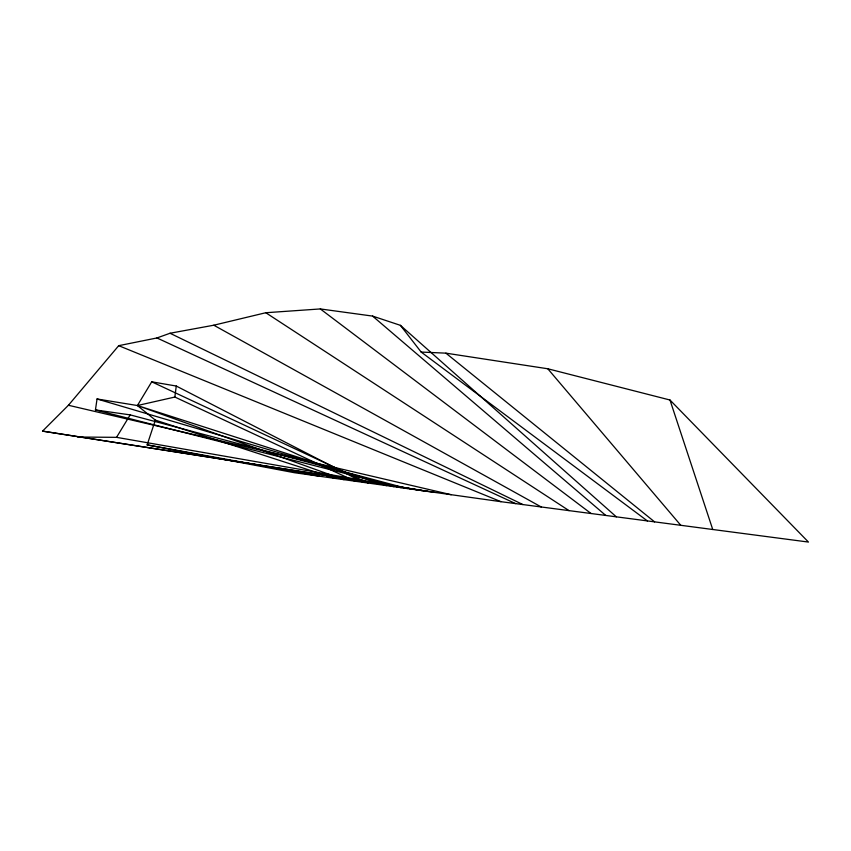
<?xml version="1.0" encoding="UTF-8"?>
<svg xmlns="http://www.w3.org/2000/svg" width="851" height="851" viewBox="0 0 851 851"><rect width="100%" height="100%" fill="white"/><g stroke="black" fill="none" stroke-linecap="round" stroke-linejoin="round"><path stroke-width="1.28" d="M335.06 478.411L155.339 420.117L137.405 405.533L174.859 397.045L176.263 386.035L151.723 381.812L137.405 405.533L97.046 398.981L95.44 409.937L401.225 487.697M428.213 491.484L42.55 431.127L68.42 405.267L118.714 345.676L156.946 337.953L170.03 333.252L213.803 325.21L265.799 312.732L320.316 308.934L372.589 316.093L400.406 325.337L421.16 352.059L445.892 353.154L547.799 368.77L669.982 400.013L808.45 542.066L500.984 501.686L294.34 472.699L147.138 444.903L155.339 420.117M77.835 437.031L116.544 437.34L130.182 414.884L407.374 488.559M95.44 409.937L130.182 414.884M42.55 431.127L434.116 492.303M116.544 437.34L421.702 490.57M147.138 444.903L319.785 476.262M68.42 405.267L451.211 494.708M97.046 398.981L393.97 486.676M386.514 485.634L137.405 405.533L343.964 479.656M118.714 345.676L500.984 501.686M156.946 337.953L515.621 503.611M174.859 397.045L355.069 481.219M151.723 381.812L368.27 483.07M170.03 333.252L522.854 504.558M176.263 386.035L363.345 482.379M213.803 325.21L541.247 506.983M265.799 312.732L569.032 510.632M421.16 352.059L647.388 520.918M320.316 308.934L591.062 513.515M445.892 353.154L654.589 521.865M372.589 316.093L605.784 515.451M400.406 325.337L616.337 516.834M547.799 368.77L680.779 525.301M669.982 400.013L712.744 529.503"/></g></svg>
